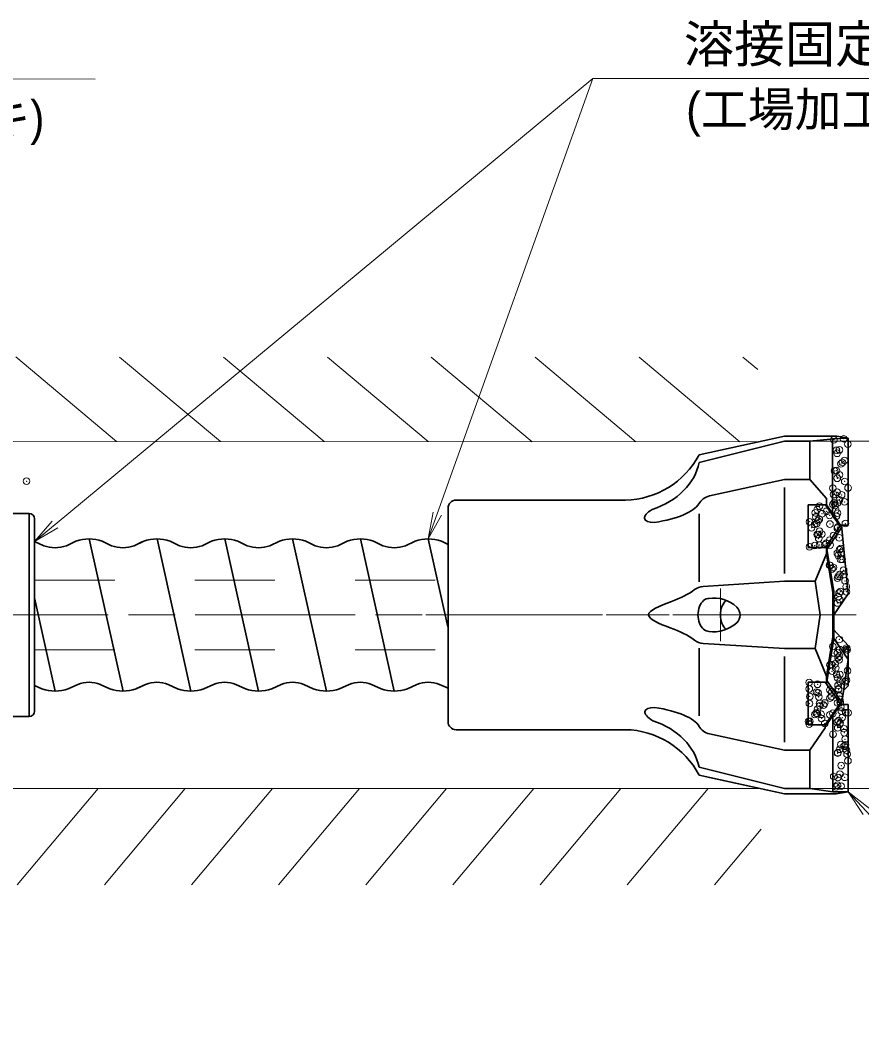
# Model space of a CAD drawing. Units: millimetres at full size, sheet at 1:2.5; details may follow other scales. Extents: x 2407 to 4087, y 1161 to 2364.
# Drawn here: x 3625.6 to 3783.2, y 1945.3 to 2133.5 of the extents above; entities that cross this region are included whole.
import ezdxf
from ezdxf.enums import TextEntityAlignment as Align

# ---------------------------------------------------------------- set-up
doc = ezdxf.new("R2010")
doc.units = ezdxf.units.MM
doc.header["$LTSCALE"] = 2.5
doc.header["$PDMODE"] = 32
doc.header["$PDSIZE"] = 1.25
doc.linetypes.add('CHAIN', pattern=[18.5, 12, -1.5, 3.5, -1.5])
doc.linetypes.add('DASHED_SPACED', pattern=[12, 6, -6])
for name, color, linetype, lineweight in [('1外形線', 7, 'Continuous', 35), ('2細い実線', 3, 'Continuous', 20), ('3隠れ線', 2, 'DASHED_SPACED', 13), ('4中心線', 1, 'CHAIN', 15), ('6寸法線', 4, 'Continuous', 13)]:
    doc.layers.add(name, color=color, linetype=linetype, lineweight=lineweight)
doc.layers.add('9文字', color=7, linetype='Continuous')
doc.styles.add('ＭＳ Ｐゴシック', font='')
doc.styles.get('ＭＳ Ｐゴシック').set_extended_font_data('MS PGothic')

# ---------------------------------------------------------------- blocks, each defined once
blk = doc.blocks.new('open_arrow')
at = {"color": 0, "linetype": 'Continuous', "lineweight": -2}
blk.add_lwpolyline([(7.5, 1.25), (0, 0), (7.5, -1.25)], dxfattribs=at)

msp = doc.modelspace()

# ---------------------------------------------------------------- hatches: boundary and pattern name
at = {"layer": '2細い実線'}
h = msp.add_hatch(dxfattribs=at)
h.set_pattern_fill('USER', color=256, style=0, pattern_type=2)
h.set_pattern_definition([(140, (-1438.116, 2549.322), (-8.03485, -9.57556), [])])
h.paths.add_polyline_path([(3763.876, 2054.553), (3763.699, 2070.388), (3438.001, 2070.455), (3438.001, 2054.593)])
h = msp.add_hatch(dxfattribs=at)
h.set_pattern_fill('USER', color=256, style=0, pattern_type=2)
h.set_pattern_definition([(50, (-1438.116, 2549.322), (-9.57556, 8.03485), [])])
h.paths.add_polyline_path([(3438.001, 1989.593), (3438.001, 1971.572), (3764.631, 1971.565), (3764.172, 1989.618), (3755.412, 1989.617)])

# ---------------------------------------------------------------- linework, layer by layer
at = {"layer": '1外形線'}
for p, q in [((3768.749, 2055.618), (3752.749, 2052.12)), ((3778.562, 2055.601), (3768.749, 2055.618)), ((3777.958, 2055.122), (3773.478, 2054.634)), ((3777.749, 2055.099), (3777.747, 2040.78)), ((3780.686, 2055.234), (3777.749, 2055.122)), ((3780.686, 2055.234), (3778.562, 2055.601)), ((3780.686, 2055.234), (3780.684, 2038.909)), ((3768.749, 2054.635), (3752.748, 2050.644)), ((3773.478, 2054.634), (3768.749, 2054.635)), ((3773.477, 2047.465), (3773.478, 2054.634)), ((3768.748, 2047.466), (3754.699, 2044.394)), ((3773.477, 2047.465), (3768.748, 2047.466)), ((3776.595, 2043.894), (3773.477, 2047.465)), ((3768.748, 2045.953), (3768.746, 2029.893)), ((3738.946, 2043.622), (3707.247, 2043.626)), ((3776.595, 2042.817), (3776.595, 2043.894)), ((3776.595, 2042.732), (3776.595, 2043.894)), ((3705.747, 2042.126), (3705.742, 2002.126)), ((3773.171, 2042.732), (3773.17, 2034.732)), ((3773.17, 2034.732), (3773.171, 2042.732)), ((3773.17, 2035.051), (3773.171, 2042.413)), ((3773.171, 2042.413), (3773.17, 2035.051)), ((3773.171, 2042.732), (3776.371, 2042.732)), ((3776.392, 2042.732), (3773.171, 2042.732)), ((3773.192, 2042.732), (3776.392, 2042.732)), ((3776.371, 2042.732), (3776.595, 2042.732)), ((3776.392, 2042.732), (3779.072, 2038.874)), ((3779.475, 2038.523), (3776.595, 2042.732)), ((3583.33, 2041.104), (3627.33, 2041.104)), ((3627.33, 2003.104), (3627.33, 2041.104)), ((3628.33, 2004.104), (3628.33, 2040.104)), ((3752.746, 2028.328), (3752.747, 2041.035)), ((3779.072, 2038.589), (3776.391, 2034.732)), ((3779.475, 2038.523), (3776.656, 2034.368)), ((3779.116, 2038.731), (3779.475, 2038.523)), ((3779.205, 2038.918), (3780.684, 2038.909)), ((3779.416, 2038.916), (3780.683, 2026.043)), ((3638.564, 2036.347), (3644.914, 2007.847)), ((3651.264, 2036.347), (3657.614, 2007.847)), ((3663.93, 2036.347), (3670.28, 2007.847)), ((3676.63, 2036.347), (3682.98, 2007.847)), ((3689.33, 2036.347), (3695.68, 2007.847)), ((3702.03, 2036.347), (3705.701, 2019.872)), ((3630.066, 2035.082), (3628.333, 2035.844)), ((3636.063, 2035.898), (3634.294, 2035.082)), ((3642.766, 2035.082), (3640.997, 2035.898)), ((3648.763, 2035.898), (3646.994, 2035.082)), ((3648.763, 2035.898), (3647.88, 2035.565)), ((3655.466, 2035.082), (3653.697, 2035.898)), ((3661.463, 2035.898), (3659.694, 2035.082)), ((3668.166, 2035.082), (3666.397, 2035.898)), ((3674.163, 2035.898), (3672.394, 2035.082)), ((3680.866, 2035.082), (3679.097, 2035.898)), ((3686.863, 2035.898), (3685.094, 2035.082)), ((3693.566, 2035.082), (3691.797, 2035.898)), ((3699.563, 2035.898), (3697.794, 2035.082)), ((3705.746, 2035.322), (3704.497, 2035.898)), ((3773.17, 2034.732), (3776.37, 2034.732)), ((3776.391, 2034.732), (3773.17, 2034.732)), ((3776.594, 2034.732), (3776.37, 2034.732)), ((3776.594, 2034.732), (3777.986, 2026.56)), ((3776.594, 2033.557), (3776.594, 2034.732)), ((3776.594, 2033.557), (3774.488, 2028.412)), ((3776.594, 2033.557), (3777.823, 2026.324)), ((3768.746, 2028.413), (3753.503, 2027.449)), ((3774.488, 2028.412), (3768.746, 2028.413)), ((3774.488, 2028.412), (3775.421, 2022.117)), ((3628.327, 2025.292), (3632.214, 2007.847)), ((3777.823, 2026.324), (3777.822, 2018.038)), ((3777.986, 2026.56), (3777.985, 2017.674)), ((3780.683, 2026.043), (3777.985, 2022.117)), ((3774.487, 2015.822), (3775.421, 2022.117)), ((3780.682, 2016.367), (3777.981, 2019.345)), ((3776.591, 2010.677), (3777.822, 2018.038)), ((3777.985, 2017.674), (3776.591, 2009.18)), ((3780.681, 2013.754), (3777.985, 2017.674)), ((3752.744, 2015.912), (3752.742, 2003.205)), ((3768.744, 2015.823), (3753.501, 2016.79)), ((3774.487, 2015.822), (3768.744, 2015.823)), ((3776.591, 2010.677), (3774.487, 2015.822)), ((3780.682, 2016.367), (3779.793, 2015.045)), ((3780.682, 2016.367), (3780.681, 2008.828)), ((3768.742, 1998.283), (3768.744, 2014.343)), ((3779.471, 2005.71), (3780.681, 2013.754)), ((3776.591, 2010.677), (3776.591, 2009.18)), ((3779.471, 2005.71), (3776.694, 2009.806)), ((3629.713, 2008.296), (3628.322, 2008.9)), ((3636.415, 2009.112), (3634.647, 2008.296)), ((3642.413, 2008.296), (3640.644, 2009.112)), ((3649.115, 2009.112), (3647.347, 2008.296)), ((3647.408, 2008.319), (3649.115, 2009.112)), ((3655.113, 2008.296), (3653.344, 2009.112)), ((3655.113, 2008.296), (3653.344, 2009.112)), ((3661.815, 2009.112), (3660.047, 2008.296)), ((3667.813, 2008.296), (3666.044, 2009.112)), ((3674.516, 2009.112), (3672.747, 2008.296)), ((3680.513, 2008.296), (3678.744, 2009.112)), ((3687.216, 2009.112), (3685.447, 2008.296)), ((3693.213, 2008.296), (3691.444, 2009.112)), ((3699.916, 2009.112), (3698.147, 2008.296)), ((3705.743, 2008.375), (3704.144, 2009.112)), ((3773.167, 2009.503), (3773.166, 2001.503)), ((3773.167, 2009.183), (3773.166, 2001.822)), ((3773.167, 2009.503), (3776.367, 2009.502)), ((3776.367, 2009.502), (3779.146, 2005.502)), ((3780.681, 2008.828), (3779.822, 2008.044)), ((3776.366, 2001.502), (3779.146, 2005.502)), ((3779.471, 2005.71), (3776.59, 2001.502)), ((3779.146, 2005.502), (3779.471, 2005.71)), ((3779.201, 2005.316), (3780.68, 2005.323)), ((3780.68, 2005.323), (3780.678, 1989.001)), ((3583.33, 2003.104), (3627.33, 2003.104)), ((3777.82, 2003.299), (3777.819, 1989.001)), ((3738.941, 2000.622), (3707.242, 2000.626)), ((3773.166, 2001.503), (3776.59, 2001.502)), ((3776.361, 2000.957), (3773.471, 1996.77)), ((3776.361, 2000.957), (3776.366, 2001.502)), ((3768.742, 1996.77), (3754.694, 1999.845)), ((3773.471, 1996.77), (3768.742, 1996.77)), ((3773.471, 1996.77), (3773.47, 1989.601)), ((3773.471, 1996.77), (3773.47, 1989.601)), ((3768.741, 1989.601), (3752.741, 1993.596)), ((3768.741, 1988.618), (3752.741, 1992.12)), ((3768.741, 1988.618), (3754.693, 1991.693)), ((3773.47, 1989.601), (3768.741, 1989.601)), ((3777.819, 1989.001), (3773.47, 1989.601)), ((3780.678, 1989.001), (3777.819, 1989.001)), ((3780.678, 1989.001), (3778.448, 1988.617)), ((3778.448, 1988.617), (3768.741, 1988.618))]:
    msp.add_line(p, q, dxfattribs=at)
for centre, radius, start, end in [((3738.704, 2059.473), 15.853, 270.87544, 332.3664), ((3707.247, 2042.126), 1.5, 89.99292, 179.99292), ((3755.34, 2041.463), 3, 102.33201, 151.35406), ((3627.33, 2040.104), 1, 0, 90), ((3778.866, 2038.731), 0.25, 325.19698, 34.78887), ((3638.53, 2029.347), 7, 69.36613, 110.63387), ((3651.23, 2029.347), 7, 69.36613, 110.63387), ((3663.93, 2029.347), 7, 69.36613, 110.63387), ((3676.63, 2029.347), 7, 69.36613, 110.63387), ((3689.33, 2029.347), 7, 69.36613, 110.63387), ((3702.03, 2029.347), 7, 69.36613, 110.63387), ((3632.18, 2040.697), 6, 249.36789, 290.63395), ((3644.88, 2040.697), 6, 249.36789, 290.63395), ((3657.58, 2040.697), 6, 249.36789, 290.63395), ((3670.28, 2040.697), 6, 249.36605, 290.63395), ((3682.98, 2040.697), 6, 249.36743, 290.63395), ((3695.68, 2040.697), 6, 249.36554, 290.63395), ((3753.692, 2024.455), 3, 93.61755, 127.15693), ((3755.505, 2019.018), 6.263, 46.67738, 98.75661), ((3758.43, 2022.119), 2, 313.30847, 46.67738), ((3755.506, 2025.221), 6.263, 261.22924, 313.30847), ((3753.691, 2019.784), 3, 232.82892, 266.3683), ((3632.18, 2014.847), 7, 249.36613, 290.63387), ((3638.53, 2003.497), 6, 69.36605, 110.6363), ((3644.88, 2014.847), 7, 249.36613, 290.63387), ((3651.23, 2003.497), 6, 69.36605, 110.6363), ((3651.23, 2003.497), 6, 69.36429, 110.63741), ((3657.58, 2014.847), 7, 249.36613, 290.63387), ((3663.93, 2003.497), 6, 69.36605, 110.6363), ((3670.28, 2014.847), 7, 249.36613, 290.63387), ((3676.63, 2003.497), 6, 69.36605, 110.63552), ((3682.98, 2014.847), 7, 249.36613, 290.63387), ((3689.33, 2003.497), 6, 69.36605, 110.63381), ((3695.68, 2014.847), 7, 249.36613, 290.63387), ((3702.03, 2003.497), 6, 69.36605, 110.63368), ((3627.33, 2004.104), 1, 270, 0), ((3707.242, 2002.126), 1.5, 179.99292, 269.99292), ((3738.695, 1984.772), 15.852, 27.61656, 89.11329), ((3755.335, 2002.776), 3, 209.85062, 257.65384)]:
    msp.add_arc(centre, radius, start, end, dxfattribs=at)
for centre, major_axis, ratio, start_param, end_param in [((3738.003, 2052.209), (14.889, -0.002), 0.757569, 5.1230895, 6.1441287), ((3747.389, 2041.58), (-4.843, -1.47), 0.325734, 5.3995768, 7.092511), ((3737.964, 2043.851), (15, -0.002), 0.326562, 5.1554935, 6.0982292), ((3739.866, 2031.937), (15, -0.002), 0.566667, 5.25251, 5.6412666), ((3754.644, 2022.12), (0, 3.091), 0.679651, 0, 3.1415927), ((3758.846, 2022.119), (0, 3.091), 0.679651, 0.5009551, 2.6406376), ((3739.864, 2012.306), (15, -0.002), 0.566667, 0.6419187, 1.0487032), ((3747.468, 2002.637), (-4.842, 1.471), 0.325734, 5.4854456, 7.1870441), ((3737.998, 2000.368), (15, -0.002), 0.326562, 0.1849561, 1.1276919), ((3738.036, 1992.01), (14.853, -0.002), 0.759403, 0.1412444, 1.1506088)]:
    msp.add_ellipse(centre, major_axis=major_axis, ratio=ratio, start_param=start_param, end_param=end_param, dxfattribs=at)
msp.add_open_spline([(3747.579, 2024.646), (3745.417, 2023.808), (3743.255, 2022.971), (3743.286, 2022.121), (3743.315, 2021.312), (3745.33, 2020.493), (3747.345, 2019.673)], degree=3, knots=[0, 0, 0, 0, 1, 1, 1, 2, 2, 2, 2], dxfattribs=at)
at = {"layer": '2細い実線'}
for p, q in [((3438.001, 2054.593), (3763.876, 2054.553)), ((3438.001, 1989.593), (3764.172, 1989.618))]:
    msp.add_line(p, q, dxfattribs=at)
for p in [(3778.006, 2054.909), (3779.819, 2055.091), (3778.48, 2052.973), (3778.617, 2052.379), (3779.02, 2053.011), (3780.588, 2054.1), (3779.575, 2050.676), (3779.964, 2051.039), (3778.126, 2049.095), (3778.462, 2049.136), (3779.322, 2050.4), (3778.625, 2047.707), (3779.028, 2048.34), (3780.014, 2047.113), (3777.787, 2045.862), (3778.607, 2045.085), (3780.638, 2045.89), (3777.948, 2044.642), (3778.074, 2043.093), (3778.632, 2043.036), (3779.035, 2043.669), (3779.442, 2044.585), (3779.995, 2043.276), (3774.514, 2041.222), (3774.876, 2041.825), (3775.279, 2042.458), (3775.766, 2041.064), (3776.624, 2041.511), (3777.82, 2042.816), (3778.216, 2042.605), (3778.319, 2041.824), (3778.657, 2041.158), (3773.425, 2039.548), (3774.617, 2040.442), (3774.777, 2039.222), (3775.003, 2039.742), (3775.256, 2040.019), (3777.181, 2040.759), (3777.25, 2039.13), (3778.479, 2040.605), (3780.14, 2039.224), (3773.807, 2038.437), (3774.36, 2039.036), (3775.287, 2037.786), (3778.64, 2038.365), (3778.747, 2038.567), (3774.884, 2037.154), (3775.045, 2037.185), (3775.148, 2036.404), (3775.748, 2037.227), (3776.572, 2035.509), (3777.189, 2036.088), (3777.94, 2037.002), (3779.01, 2036.567), (3773.433, 2034.877), (3774.409, 2035.11), (3775.308, 2035.184), (3776.319, 2035.233), (3777.3, 2035.204), (3778.648, 2033.694), (3779.051, 2034.326), (3779.278, 2034.529), (3779.381, 2033.749), (3778.783, 2033.27), (3779.256, 2032.493), (3779.541, 2032.529), (3777.197, 2031.417), (3777.281, 2031.367), (3777.635, 2030.723), (3777.888, 2031), (3779.809, 2030.492), (3779.912, 2029.711), (3778.656, 2029.023), (3778.833, 2029.343), (3779.059, 2029.655), (3780.072, 2028.491), (3778.95, 2026.214), (3779.204, 2026.491), (3780.316, 2027.409), (3780.34, 2026.454), (3778.664, 2024.351), (3778.814, 2025.506), (3779.067, 2024.984), (3779.009, 2017.529), (3777.803, 2016.215), (3777.964, 2014.996), (3778.68, 2015.009), (3779.083, 2015.641), (3780.386, 2015.891), (3780.493, 2015.595), (3777.569, 2012.816), (3778.232, 2012.958), (3778.765, 2014.121), (3778.99, 2013.691), (3779.018, 2014.398), (3777.229, 2012.732), (3777.652, 2011.574), (3778.334, 2012.178), (3778.495, 2010.958), (3779.091, 2010.97), (3780.542, 2011.668), (3773.355, 2009.452), (3774.932, 2009.127), (3778.688, 2010.338), (3779.136, 2009.64), (3780.081, 2009.612), (3780.334, 2009.888), (3773.383, 2008.25), (3774.743, 2007.643), (3775.061, 2007.538), (3777.237, 2008.061), (3777.633, 2007.737), (3778.763, 2008.921), (3778.865, 2008.14), (3778.885, 2008.307), (3773.405, 2005.525), (3773.481, 2006.85), (3775.163, 2006.757), (3775.324, 2005.538), (3776.295, 2005.62), (3777.263, 2006.538), (3777.517, 2006.814), (3778.696, 2005.666), (3779.026, 2006.92), (3779.099, 2006.299), (3779.185, 2005.714), (3774.446, 2003.464), (3774.699, 2003.74), (3774.888, 2003.591), (3774.939, 2004.456), (3775.342, 2005.088), (3775.592, 2003.5), (3776.067, 2005.233), (3777.245, 2003.39), (3777.779, 2003.686), (3779.294, 2004.883), (3779.396, 2004.102), (3780.201, 2003.798), (3780.669, 2003.78), (3773.25, 2002.159), (3773.386, 2001.688), (3773.488, 2002.179), (3775.695, 2002.72), (3776.276, 2001.782), (3778.579, 2002.028), (3778.832, 2002.305), (3779.107, 2001.628), (3779.166, 2001.877), (3779.557, 2002.883), (3777.828, 1999.759), (3778.704, 2000.995), (3779.825, 2000.845), (3779.927, 2000.064), (3779.312, 1997.825), (3780.088, 1998.845), (3780.148, 1997.796), (3778.699, 1996.214), (3778.712, 1996.324), (3779.115, 1996.957), (3779.895, 1997.519), (3780.356, 1996.807), (3780.458, 1996.027), (3780.619, 1994.807), (3779.123, 1992.285), (3779.361, 1993.899), (3777.955, 1991.871), (3778.647, 1990.212), (3778.719, 1991.653), (3780.015, 1991.705), (3778.393, 1989.936), (3779.343, 1990.062)]:
    msp.add_point(p, dxfattribs=at)
at = {"layer": '3隠れ線'}
for p, q in [((3628.33, 2028.595), (3705.872, 2028.594)), ((3628.33, 2015.597), (3705.728, 2015.597))]:
    msp.add_line(p, q, dxfattribs=at)
at = {"layer": '4中心線'}
for p, q in [((3756.744, 2017.188), (3756.745, 2027.051)), ((3427.137, 2022.092), (3773.436, 2022.119)), ((3777.823, 2022.117), (3700.724, 2022.126)), ((3782.18, 2022.116), (3777.985, 2022.117))]:
    msp.add_line(p, q, dxfattribs=at)
at = {"layer": '6寸法線'}
for p, q in [((3769.748, 2054.634), (3840.424, 2054.634)), ((3769.741, 1989.601), (3840.424, 1989.601))]:
    msp.add_line(p, q, dxfattribs=at)
for points in [[(3511.53, 2036.347), (3514.146, 2040.608), (3564.472, 2122.548), (3639.686, 2122.424)], [(3628.333, 2035.844), (3632.181, 2039.036), (3732.861, 2122.548), (3799.108, 2122.548)], [(3702.03, 2036.347), (3703.714, 2041.055), (3732.861, 2122.548)], [(3780.678, 1989.001), (3784.066, 1985.323), (3820.898, 1945.339), (3883.62, 1945.595)]]:
    msp.add_lwpolyline(points, dxfattribs=at)
msp.add_point((3626.83, 2047.155), dxfattribs=at)

# ---------------------------------------------------------------- block references
at = {"layer": '6寸法線', "xscale": 0.667, "yscale": 0.667}
for p, rotation in [((3702.03, 2036.347), 70.3), ((3628.333, 2035.844), 39.7), ((3780.678, 1989.001), 312.7)]:
    msp.add_blockref('open_arrow', p, dxfattribs=dict(at, rotation=rotation))

# ---------------------------------------------------------------- texts
at = {"layer": '9文字', "style": 'ＭＳ Ｐゴシック'}
for s, height, p in [('溶接固定', 6.928, (3787.686, 2129.033)), ('(工場加工)', 6.433, (3791.002, 2116.809))]:
    msp.add_text(s, height=height, dxfattribs=at).set_placement(p, align=Align.MIDDLE_RIGHT)
at = {"layer": '9文字', "style": 'ＭＳ Ｐゴシック', "width": 0.95}
msp.add_text('(HDZT77メッキ)', height=6.433, dxfattribs=at).set_placement((3569.632, 2110.103), align=Align.BOTTOM_LEFT)

doc.saveas('drawing.dxf')
